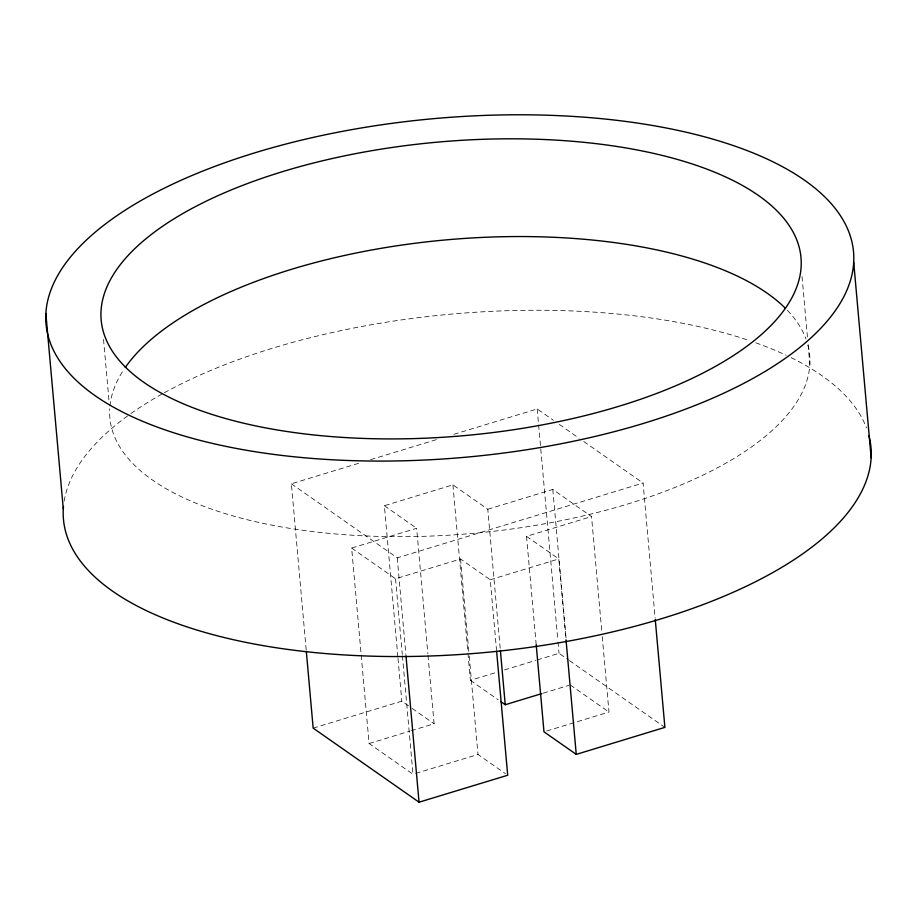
<?xml version="1.0" encoding="UTF-8"?>
<svg xmlns="http://www.w3.org/2000/svg" width="917" height="917" viewBox="0 0 917 917"><rect width="100%" height="100%" fill="white"/><g stroke="black" fill="none" stroke-linecap="round" stroke-linejoin="round"><path stroke-width="0.69" stroke-dasharray="4.58 3.44" d="M306.198 649.993L291.365 483.786L359.647 462.993M370.583 459.669L438.865 438.888M453.892 434.314L537.202 408.959L553.49 420.353M397.863 656.95L384.372 505.703L452.929 484.852L487.787 509.244L500.269 649.076M402.425 655.804L412.994 774.235L369.092 743.527L351.647 548.045L416.65 528.284L427.861 653.844M487.787 509.244L552.802 489.472L591.534 516.569L601.85 632.145M291.365 483.786L397.244 557.845L643.081 483.018L655.128 617.978M536.204 644.777L526.53 536.342L591.534 516.569M351.647 548.045L395.548 578.753L460.552 558.992L490.251 579.762L496.487 649.683M490.251 579.762L558.808 558.923L566.064 640.249M313.167 728.132L401.818 701.173L411.045 707.626M467.957 653.225L470.375 680.334L496.28 672.436M504.465 669.937L535.826 660.378M537.19 659.953L559.015 653.305L568.322 659.816M369.092 743.527L409.716 731.17M411.068 730.757L434.096 723.754L427.987 655.265M543.151 693.195L568.884 685.366M546.681 730.998L608.98 712.051L601.976 633.578M415.699 773.409L477.998 754.473L505.416 773.65M559.313 424.422L579.097 438.257M583.751 441.513L643.081 483.018M526.53 536.342L558.808 558.923M384.372 505.703L416.65 528.284M569.48 660.63L664.894 727.376M570.248 684.953L608.98 712.051M470.375 680.334L498.263 699.843M412.192 708.44L434.096 723.754M802.031 276.567L807.464 337.479M808.095 344.563L809.86 364.393M552.802 489.472L566.167 639.298M537.202 408.959L557.868 640.524M557.995 641.946L559.015 653.305M460.552 558.992L469.08 654.589M469.206 656.01L477.998 754.473M452.929 484.852L467.819 651.792M397.244 557.845L405.864 654.451M395.548 578.753L402.288 654.383M398.001 658.372L401.818 701.173M103.529 339.405L109.089 401.738M64.167 501.095A405.36 170.035 -5.1 0 1 129.813 414.346M130.936 413.544A405.36 170.035 -5.1 0 1 163.134 393.416M164.338 392.751A405.36 170.035 -5.1 0 1 749.361 340.574M755.814 342.82A405.36 170.035 -5.1 0 1 786.167 355.257M791.096 357.63A405.36 170.035 -5.1 0 1 866.519 428.01M807.946 345.216A351.314 147.362 -5.1 0 1 474.421 533.247A351.314 147.362 -5.1 0 1 109.719 408.81M109.937 406.036A351.314 147.362 -5.1 0 1 123.795 369.643M787.405 310.347A351.314 147.362 -5.1 0 1 805.986 338.958"/><path stroke-width="1.38" d="M500.59 701.471L505.233 704.726L541.798 693.607M306.324 651.414L313.167 728.132L419.046 802.192L507.697 775.243L496.613 651.104M536.204 644.777L543.976 731.812L576.254 754.393L664.894 727.376L655.254 619.399M853.704 262.296A405.36 170.035 -5.1 0 1 239.532 449.043A405.36 170.035 -5.1 0 1 256.095 152.44A405.36 170.035 -5.1 0 1 853.704 262.296L871.15 457.778M566.064 640.249L576.254 754.393M500.395 650.497L505.233 704.726M405.99 655.873L419.046 802.192M45.85 313.557L63.296 509.027M125.262 367.488A351.314 147.362 -5.1 0 1 446.441 239.853A351.314 147.362 -5.1 0 1 785.468 308.364M868.938 435.644A405.36 170.035 -5.1 0 1 481.001 652.881A405.36 170.035 -5.1 0 1 63.491 506.402M268.864 428.491A351.314 147.362 -5.1 0 0 801.137 266.652A351.314 147.362 -5.1 0 0 283.215 171.445A351.314 147.362 -5.1 0 0 268.864 428.491"/></g></svg>
